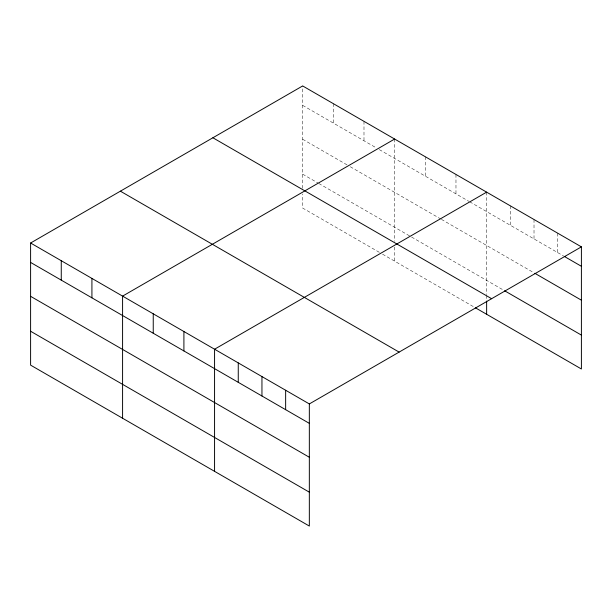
<?xml version="1.0" encoding="UTF-8"?>
<svg xmlns="http://www.w3.org/2000/svg" width="612" height="612" viewBox="0 0 612 612"><rect width="100%" height="100%" fill="white"/><g stroke="black" fill="none" stroke-linecap="round" stroke-linejoin="round"><path stroke-width="0.46" stroke-dasharray="3.06 2.29" d="M302.665 188.289L302.665 85.94M302.665 105.363L376.089 147.752M379.318 149.611L468.876 201.325M469.687 201.792L563.43 255.908M302.665 139.253L347.042 164.873M350.271 166.739L440.64 218.912M441.443 219.379L534.016 272.822M302.665 174.168L317.995 183.019M318.798 183.485L410.782 236.592M411.593 237.058L502.972 289.813M379.318 252.32L302.665 208.065L302.665 193.943M382.546 254.179L474.529 307.285M557.708 233.187L557.708 252.611M534.016 219.509L534.016 238.932M510.324 205.823L510.324 225.247M486.632 192.145L486.632 294.502M486.632 295.443L486.632 300.155M455.971 174.443L455.971 193.866M425.309 156.741L425.309 176.164M394.648 139.039L394.648 241.396M394.648 247.049L394.648 261.171M363.987 121.344L363.987 140.768M333.326 103.642L333.326 123.066"/><path stroke-width="0.92" d="M475.333 307.752L581.4 368.99L581.4 246.865L302.665 85.94L30.6 243.01L30.6 365.135L309.335 526.06L309.335 403.935L30.6 243.01M394.648 139.039L122.584 296.116L122.584 418.241M486.632 192.145L214.567 349.223L214.567 471.347M309.335 403.935L581.4 246.865M564.241 256.382L581.4 266.289M534.834 273.296L581.4 300.178M504.602 290.761L581.4 335.101M212.884 137.769L491.62 298.694M120.38 191.174L399.116 352.107M30.6 262.433L309.335 423.359M30.6 296.323L309.335 457.256M30.6 331.245L309.335 492.17M486.632 301.096L486.632 314.277M285.643 390.257L285.643 409.68M261.951 376.579L261.951 396.002M238.259 362.901L238.259 382.324M183.906 331.52L183.906 350.944M153.245 313.818L153.245 333.242M91.922 278.414L91.922 297.837M61.261 260.712L61.261 280.135"/></g></svg>
